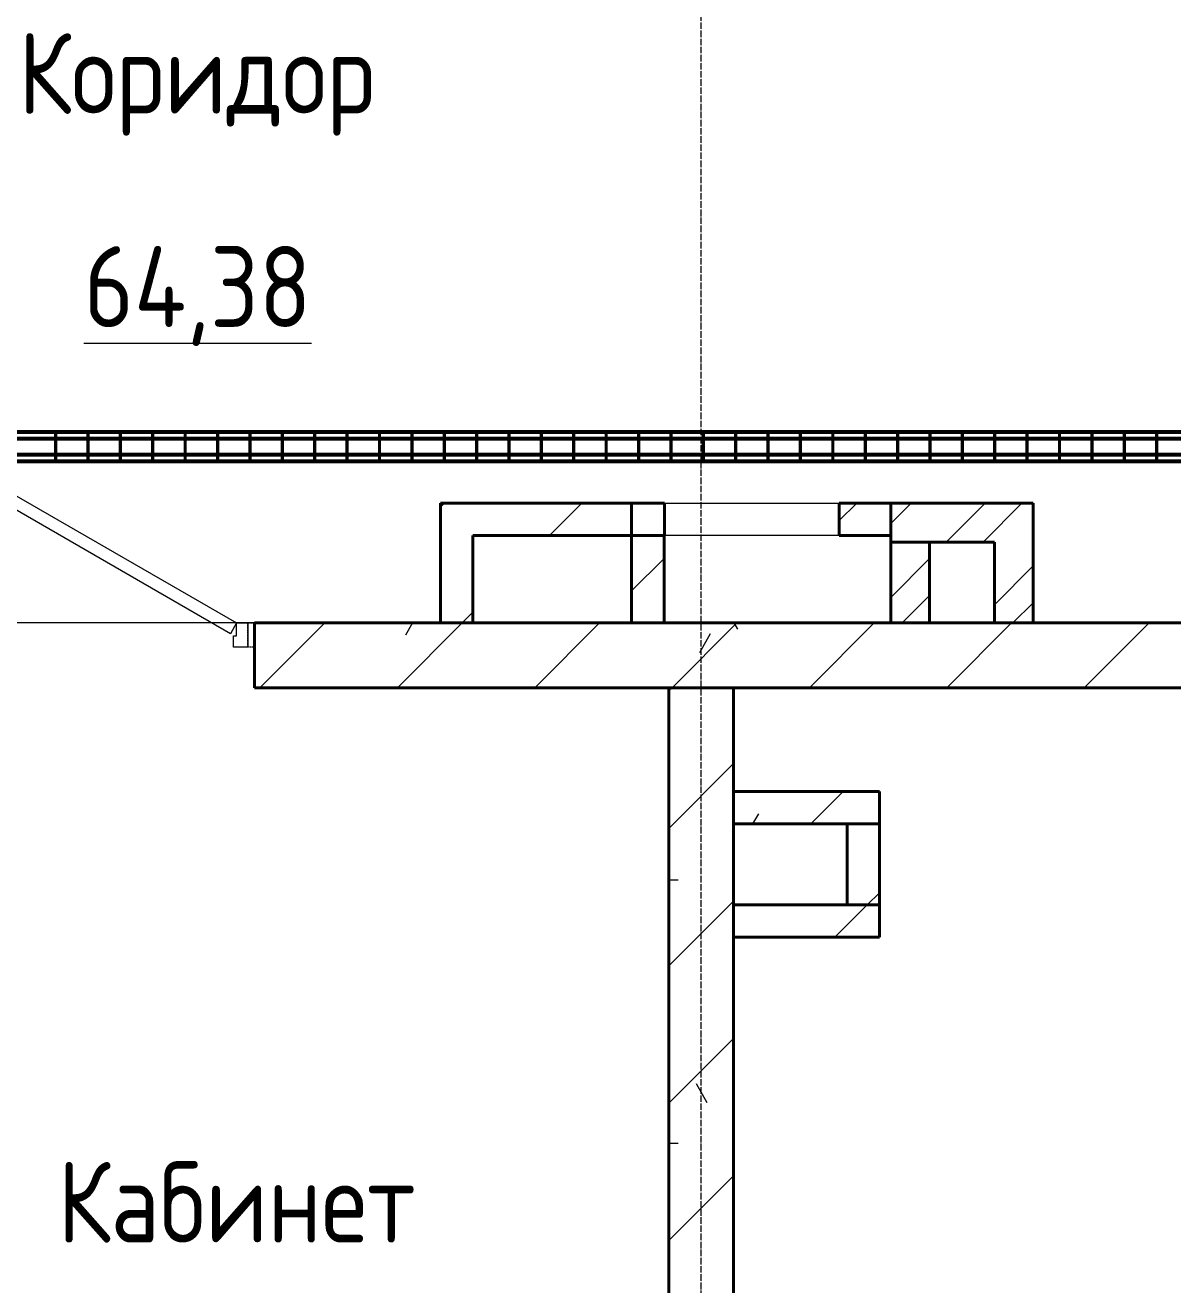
# Model space of a CAD drawing. Header units: millimetres. Extents: x 0 to 351840, y -132678 to 32417.
# Drawn here: x 317888 to 321433, y -113009 to -109120 of the extents above; entities that cross this region are included whole.
import ezdxf

# ---------------------------------------------------------------- set-up
doc = ezdxf.new("R2010")
doc.units = ezdxf.units.MM
doc.linetypes.add('BI_линия_сетки', pattern=[25, 20, -2.5, 0, -2.5])
doc.linetypes.add('BI_невидимые', pattern=[5, 3, -2])
for name, color, linetype, lineweight in [('Двери', 7, 'Continuous', 18), ('Марки помещений', 7, 'Continuous', 20), ('Оси', 7, 'Continuous', 9), ('Перекрытие', 7, 'Continuous', 18), ('Стены внутренние', 7, 'Continuous', 18), ('Стены несущие', 7, 'Continuous', 18)]:
    doc.layers.add(name, color=color, linetype=linetype, lineweight=lineweight)
doc.styles.add('GOST Common_1', font='GOST Common.ttf', dxfattribs={"width": 0.9, "height": 250})
pattern_1 = [(0, (2e-10, 1e-10), (1625.6, 406.4), [67.056, -1152.144, 67.056, -1152.144, -6502.4]), (0, (2e-10, 1e-10), (1625.6, 406.4), [-2438.4, 67.056, -2371.344, 67.056, -1152.144, -2844.8]), (0, (2e-10, 1e-10), (1625.6, 406.4), [-6096, 67.056, -745.744, 67.056, -1964.944]), (120, (609.6, 203.2), (-1164.7527, 1204.611), [67.056, -1152.144, 67.056, -1152.144, -6502.4]), (120, (609.6, 203.2), (-1164.7527, 1204.611), [-2438.4, 67.056, -2371.344, 67.056, -1152.144, -2844.8]), (120, (609.6, 203.2), (-1164.7527, 1204.611), [-6096, 67.056, -745.744, 67.056, -1964.944]), (240, (812.8, 1016), (-460.8473, -1611.011), [67.056, -1152.144, 67.056, -1152.144, -6502.4]), (240, (812.8, 1016), (-460.8473, -1611.011), [-2438.4, 67.056, -2371.344, 67.056, -1152.144, -2844.8]), (240, (812.8, 1016), (-460.8473, -1611.011), [-6096, 67.056, -745.744, 67.056, -1964.944])]
pattern_2 = [(45, (2e-10, 1e-10), (-212.132, 212.132), [])]
pattern_3 = [(45, (2e-10, 1e-10), (-171.074, 171.074), []), (45, (114.05, 1e-10), (-171.074, 171.074), [])]

# ---------------------------------------------------------------- blocks, each defined once
blk = doc.blocks.new('*U52')
at = {"color": 0, "linetype": 'ByBlock', "lineweight": -2}
for p, q in [((24340.8, 47.5), (187, 47.5)), ((287.3, 42.5), (24340.8, 42.5)), ((11687.3, 42.5), (11687.3, 41.5)), ((11687.3, 41.5), (11687.3, 40)), ((11687.3, 40), (11687.3, 37.5)), ((11692.3, 41.5), (11692.3, 42.5)), ((11692.3, 40), (11692.3, 41.5)), ((11692.3, 37.5), (11692.3, 40)), ((11787.3, 42.5), (11787.3, 41.5)), ((11787.3, 41.5), (11787.3, 40)), ((11787.3, 40), (11787.3, 37.5)), ((11792.3, 41.5), (11792.3, 42.5)), ((11792.3, 40), (11792.3, 41.5)), ((11792.3, 37.5), (11792.3, 40)), ((11887.3, 42.5), (11887.3, 41.5)), ((11887.3, 41.5), (11887.3, 40)), ((11887.3, 40), (11887.3, 37.5)), ((11892.3, 41.5), (11892.3, 42.5)), ((11892.3, 40), (11892.3, 41.5)), ((11892.3, 37.5), (11892.3, 40)), ((11987.3, 42.5), (11987.3, 41.5)), ((11987.3, 41.5), (11987.3, 40)), ((11987.3, 40), (11987.3, 37.5)), ((11992.3, 41.5), (11992.3, 42.5)), ((11992.3, 40), (11992.3, 41.5)), ((11992.3, 37.5), (11992.3, 40)), ((12087.3, 42.5), (12087.3, 41.5)), ((12087.3, 41.5), (12087.3, 40)), ((12087.3, 40), (12087.3, 37.5)), ((12092.3, 41.5), (12092.3, 42.5)), ((12092.3, 40), (12092.3, 41.5)), ((12092.3, 37.5), (12092.3, 40)), ((12187.3, 42.5), (12187.3, 41.5)), ((12187.3, 41.5), (12187.3, 40)), ((12187.3, 40), (12187.3, 37.5)), ((12192.3, 41.5), (12192.3, 42.5)), ((12192.3, 40), (12192.3, 41.5)), ((12192.3, 37.5), (12192.3, 40)), ((12287.3, 42.5), (12287.3, 41.5)), ((12287.3, 41.5), (12287.3, 40)), ((12287.3, 40), (12287.3, 37.5)), ((12292.3, 41.5), (12292.3, 42.5)), ((12292.3, 40), (12292.3, 41.5)), ((12292.3, 37.5), (12292.3, 40)), ((12387.3, 42.5), (12387.3, 41.5)), ((12387.3, 41.5), (12387.3, 40)), ((12387.3, 40), (12387.3, 37.5)), ((12392.3, 41.5), (12392.3, 42.5)), ((12392.3, 40), (12392.3, 41.5)), ((12392.3, 37.5), (12392.3, 40)), ((12487.3, 42.5), (12487.3, 41.5)), ((12487.3, 41.5), (12487.3, 40)), ((12487.3, 40), (12487.3, 37.5)), ((12492.3, 41.5), (12492.3, 42.5)), ((12492.3, 40), (12492.3, 41.5)), ((12492.3, 37.5), (12492.3, 40)), ((12587.3, 42.5), (12587.3, 41.5)), ((12587.3, 41.5), (12587.3, 40)), ((12587.3, 40), (12587.3, 37.5)), ((12592.3, 41.5), (12592.3, 42.5)), ((12592.3, 40), (12592.3, 41.5)), ((12592.3, 37.5), (12592.3, 40)), ((12687.3, 42.5), (12687.3, 41.5)), ((12687.3, 41.5), (12687.3, 40)), ((12687.3, 40), (12687.3, 37.5)), ((12692.3, 41.5), (12692.3, 42.5)), ((12692.3, 40), (12692.3, 41.5)), ((12692.3, 37.5), (12692.3, 40)), ((12787.3, 42.5), (12787.3, 41.5)), ((12787.3, 41.5), (12787.3, 40)), ((12787.3, 40), (12787.3, 37.5)), ((12792.3, 41.5), (12792.3, 42.5)), ((12792.3, 40), (12792.3, 41.5)), ((12792.3, 37.5), (12792.3, 40)), ((12887.3, 42.5), (12887.3, 41.5)), ((12887.3, 41.5), (12887.3, 40)), ((12887.3, 40), (12887.3, 37.5)), ((12892.3, 41.5), (12892.3, 42.5)), ((12892.3, 40), (12892.3, 41.5)), ((12892.3, 37.5), (12892.3, 40)), ((12987.3, 42.5), (12987.3, 41.5)), ((12987.3, 41.5), (12987.3, 40)), ((12987.3, 40), (12987.3, 37.5)), ((12992.3, 41.5), (12992.3, 42.5)), ((12992.3, 40), (12992.3, 41.5)), ((12992.3, 37.5), (12992.3, 40)), ((13087.3, 42.5), (13087.3, 41.5)), ((13087.3, 41.5), (13087.3, 40)), ((13087.3, 40), (13087.3, 37.5)), ((13092.3, 41.5), (13092.3, 42.5)), ((13092.3, 40), (13092.3, 41.5)), ((13092.3, 37.5), (13092.3, 40)), ((13187.3, 42.5), (13187.3, 41.5)), ((13187.3, 41.5), (13187.3, 40)), ((13187.3, 40), (13187.3, 37.5)), ((13192.3, 41.5), (13192.3, 42.5)), ((13192.3, 40), (13192.3, 41.5)), ((13192.3, 37.5), (13192.3, 40)), ((13287.3, 42.5), (13287.3, 41.5)), ((13287.3, 41.5), (13287.3, 40)), ((13287.3, 40), (13287.3, 37.5)), ((13292.3, 41.5), (13292.3, 42.5)), ((13292.3, 40), (13292.3, 41.5)), ((13292.3, 37.5), (13292.3, 40)), ((13387.3, 42.5), (13387.3, 41.5)), ((13387.3, 41.5), (13387.3, 40)), ((13387.3, 40), (13387.3, 37.5)), ((13392.3, 41.5), (13392.3, 42.5)), ((13392.3, 40), (13392.3, 41.5)), ((13392.3, 37.5), (13392.3, 40)), ((13487.3, 42.5), (13487.3, 41.5)), ((13487.3, 41.5), (13487.3, 40)), ((13487.3, 40), (13487.3, 37.5)), ((13492.3, 41.5), (13492.3, 42.5)), ((13492.3, 40), (13492.3, 41.5)), ((13492.3, 37.5), (13492.3, 40)), ((13587.3, 42.5), (13587.3, 41.5)), ((13587.3, 41.5), (13587.3, 40)), ((13587.3, 40), (13587.3, 37.5)), ((13592.3, 41.5), (13592.3, 42.5)), ((13592.3, 40), (13592.3, 41.5)), ((13592.3, 37.5), (13592.3, 40)), ((13687.3, 42.5), (13687.3, 41.5)), ((13687.3, 41.5), (13687.3, 40)), ((13687.3, 40), (13687.3, 37.5)), ((13692.3, 41.5), (13692.3, 42.5)), ((13692.3, 40), (13692.3, 41.5)), ((13692.3, 37.5), (13692.3, 40)), ((13787.3, 42.5), (13787.3, 41.5)), ((13787.3, 41.5), (13787.3, 40)), ((13787.3, 40), (13787.3, 37.5)), ((13792.3, 41.5), (13792.3, 42.5)), ((13792.3, 40), (13792.3, 41.5)), ((13792.3, 37.5), (13792.3, 40)), ((13887.3, 42.5), (13887.3, 41.5)), ((13887.3, 41.5), (13887.3, 40)), ((13887.3, 40), (13887.3, 37.5)), ((13892.3, 41.5), (13892.3, 42.5)), ((13892.3, 40), (13892.3, 41.5)), ((13892.3, 37.5), (13892.3, 40)), ((13987.3, 42.5), (13987.3, 41.5)), ((13987.3, 41.5), (13987.3, 40)), ((13987.3, 40), (13987.3, 37.5)), ((13992.3, 41.5), (13992.3, 42.5)), ((13992.3, 40), (13992.3, 41.5)), ((13992.3, 37.5), (13992.3, 40)), ((14087.3, 42.5), (14087.3, 41.5)), ((14087.3, 41.5), (14087.3, 40)), ((14087.3, 40), (14087.3, 37.5)), ((14092.3, 41.5), (14092.3, 42.5)), ((14092.3, 40), (14092.3, 41.5)), ((14092.3, 37.5), (14092.3, 40)), ((14187.3, 42.5), (14187.3, 41.5)), ((14187.3, 41.5), (14187.3, 40)), ((14187.3, 40), (14187.3, 37.5)), ((14192.3, 41.5), (14192.3, 42.5)), ((14192.3, 40), (14192.3, 41.5)), ((14192.3, 37.5), (14192.3, 40)), ((14287.3, 42.5), (14287.3, 41.5)), ((14287.3, 41.5), (14287.3, 40)), ((14287.3, 40), (14287.3, 37.5)), ((14292.3, 41.5), (14292.3, 42.5)), ((14292.3, 40), (14292.3, 41.5)), ((14292.3, 37.5), (14292.3, 40)), ((14387.3, 42.5), (14387.3, 41.5)), ((14387.3, 41.5), (14387.3, 40)), ((14387.3, 40), (14387.3, 37.5)), ((14392.3, 41.5), (14392.3, 42.5)), ((14392.3, 40), (14392.3, 41.5)), ((14392.3, 37.5), (14392.3, 40)), ((14487.3, 42.5), (14487.3, 41.5)), ((14487.3, 41.5), (14487.3, 40)), ((14487.3, 40), (14487.3, 37.5)), ((14492.3, 41.5), (14492.3, 42.5)), ((14492.3, 40), (14492.3, 41.5)), ((14492.3, 37.5), (14492.3, 40)), ((14587.3, 42.5), (14587.3, 41.5)), ((14587.3, 41.5), (14587.3, 40)), ((14587.3, 40), (14587.3, 37.5)), ((14592.3, 41.5), (14592.3, 42.5)), ((14592.3, 40), (14592.3, 41.5)), ((14592.3, 37.5), (14592.3, 40)), ((14687.3, 42.5), (14687.3, 41.5)), ((14687.3, 41.5), (14687.3, 40)), ((14687.3, 40), (14687.3, 37.5)), ((14692.3, 41.5), (14692.3, 42.5)), ((14692.3, 40), (14692.3, 41.5)), ((14692.3, 37.5), (14692.3, 40)), ((14787.3, 42.5), (14787.3, 41.5)), ((14787.3, 41.5), (14787.3, 40)), ((14787.3, 40), (14787.3, 37.5)), ((14792.3, 41.5), (14792.3, 42.5)), ((14792.3, 40), (14792.3, 41.5)), ((14792.3, 37.5), (14792.3, 40)), ((14887.3, 42.5), (14887.3, 41.5)), ((14887.3, 41.5), (14887.3, 40)), ((14887.3, 40), (14887.3, 37.5)), ((14892.3, 41.5), (14892.3, 42.5)), ((14892.3, 40), (14892.3, 41.5)), ((14892.3, 37.5), (14892.3, 40)), ((14987.3, 42.5), (14987.3, 41.5)), ((14987.3, 41.5), (14987.3, 40)), ((14987.3, 40), (14987.3, 37.5)), ((14992.3, 41.5), (14992.3, 42.5)), ((14992.3, 40), (14992.3, 41.5)), ((14992.3, 37.5), (14992.3, 40)), ((15087.3, 42.5), (15087.3, 41.5)), ((15087.3, 41.5), (15087.3, 40)), ((15087.3, 40), (15087.3, 37.5)), ((15092.3, 41.5), (15092.3, 42.5)), ((15092.3, 40), (15092.3, 41.5)), ((15092.3, 37.5), (15092.3, 40)), ((24340.8, 27.5), (292.3, 27.5)), ((292.3, 22.5), (24340.8, 22.5)), ((11687.3, 37.5), (11687.3, -37.5)), ((11692.3, -37.5), (11692.3, 37.5)), ((11787.3, 37.5), (11787.3, -37.5)), ((11792.3, -37.5), (11792.3, 37.5)), ((11887.3, 37.5), (11887.3, -37.5)), ((11892.3, -37.5), (11892.3, 37.5)), ((11987.3, 37.5), (11987.3, -37.5)), ((11992.3, -37.5), (11992.3, 37.5)), ((12087.3, 37.5), (12087.3, -37.5)), ((12092.3, -37.5), (12092.3, 37.5)), ((12187.3, 37.5), (12187.3, -37.5)), ((12192.3, -37.5), (12192.3, 37.5)), ((12287.3, 37.5), (12287.3, -37.5)), ((12292.3, -37.5), (12292.3, 37.5)), ((12387.3, 37.5), (12387.3, -37.5)), ((12392.3, -37.5), (12392.3, 37.5)), ((12487.3, 37.5), (12487.3, -37.5)), ((12492.3, -37.5), (12492.3, 37.5)), ((12587.3, 37.5), (12587.3, -37.5)), ((12592.3, -37.5), (12592.3, 37.5)), ((12687.3, 37.5), (12687.3, -37.5)), ((12692.3, -37.5), (12692.3, 37.5)), ((12787.3, 37.5), (12787.3, -37.5)), ((12792.3, -37.5), (12792.3, 37.5)), ((12887.3, 37.5), (12887.3, -37.5)), ((12892.3, -37.5), (12892.3, 37.5)), ((12987.3, 37.5), (12987.3, -37.5)), ((12992.3, -37.5), (12992.3, 37.5)), ((13087.3, 37.5), (13087.3, -37.5)), ((13092.3, -37.5), (13092.3, 37.5)), ((13187.3, 37.5), (13187.3, -37.5)), ((13192.3, -37.5), (13192.3, 37.5)), ((13287.3, 37.5), (13287.3, -37.5)), ((13292.3, -37.5), (13292.3, 37.5)), ((13387.3, 37.5), (13387.3, -37.5)), ((13392.3, -37.5), (13392.3, 37.5)), ((13487.3, 37.5), (13487.3, -37.5)), ((13492.3, -37.5), (13492.3, 37.5)), ((13587.3, 37.5), (13587.3, -37.5)), ((13592.3, -37.5), (13592.3, 37.5)), ((13687.3, 37.5), (13687.3, -37.5)), ((13692.3, -37.5), (13692.3, 37.5)), ((13787.3, 37.5), (13787.3, -37.5)), ((13792.3, -37.5), (13792.3, 37.5)), ((13887.3, 37.5), (13887.3, -37.5)), ((13892.3, -37.5), (13892.3, 37.5)), ((13987.3, 37.5), (13987.3, -37.5)), ((13992.3, -37.5), (13992.3, 37.5)), ((14087.3, 37.5), (14087.3, -37.5)), ((14092.3, -37.5), (14092.3, 37.5)), ((14187.3, 37.5), (14187.3, -37.5)), ((14192.3, -37.5), (14192.3, 37.5)), ((14287.3, 37.5), (14287.3, -37.5)), ((14292.3, -37.5), (14292.3, 37.5)), ((14387.3, 37.5), (14387.3, -37.5)), ((14392.3, -37.5), (14392.3, 37.5)), ((14487.3, 37.5), (14487.3, -37.5)), ((14492.3, -37.5), (14492.3, 37.5)), ((14587.3, 37.5), (14587.3, -37.5)), ((14592.3, -37.5), (14592.3, 37.5)), ((14687.3, 37.5), (14687.3, -37.5)), ((14692.3, -37.5), (14692.3, 37.5)), ((14787.3, 37.5), (14787.3, -37.5)), ((14792.3, -37.5), (14792.3, 37.5)), ((14887.3, 37.5), (14887.3, -37.5)), ((14892.3, -37.5), (14892.3, 37.5)), ((14987.3, 37.5), (14987.3, -37.5)), ((14992.3, -37.5), (14992.3, 37.5)), ((15087.3, 37.5), (15087.3, -37.5)), ((15092.3, -37.5), (15092.3, 37.5)), ((24340.8, -22.5), (292.3, -22.5)), ((292.3, -27.5), (24340.8, -27.5)), ((11687.3, -37.5), (11687.3, -40)), ((11692.3, -40), (11692.3, -37.5)), ((11787.3, -37.5), (11787.3, -40)), ((11792.3, -40), (11792.3, -37.5)), ((11887.3, -37.5), (11887.3, -40)), ((11892.3, -40), (11892.3, -37.5)), ((11987.3, -37.5), (11987.3, -40)), ((11992.3, -40), (11992.3, -37.5)), ((12087.3, -37.5), (12087.3, -40)), ((12092.3, -40), (12092.3, -37.5)), ((12187.3, -37.5), (12187.3, -40)), ((12192.3, -40), (12192.3, -37.5)), ((12287.3, -37.5), (12287.3, -40)), ((12292.3, -40), (12292.3, -37.5)), ((12387.3, -37.5), (12387.3, -40)), ((12392.3, -40), (12392.3, -37.5)), ((12487.3, -37.5), (12487.3, -40)), ((12492.3, -40), (12492.3, -37.5)), ((12587.3, -37.5), (12587.3, -40)), ((12592.3, -40), (12592.3, -37.5)), ((12687.3, -37.5), (12687.3, -40)), ((12692.3, -40), (12692.3, -37.5)), ((12787.3, -37.5), (12787.3, -40)), ((12792.3, -40), (12792.3, -37.5)), ((12887.3, -37.5), (12887.3, -40)), ((12892.3, -40), (12892.3, -37.5)), ((12987.3, -37.5), (12987.3, -40)), ((12992.3, -40), (12992.3, -37.5)), ((13087.3, -37.5), (13087.3, -40)), ((13092.3, -40), (13092.3, -37.5)), ((13187.3, -37.5), (13187.3, -40)), ((13192.3, -40), (13192.3, -37.5)), ((13287.3, -37.5), (13287.3, -40)), ((13292.3, -40), (13292.3, -37.5)), ((13387.3, -37.5), (13387.3, -40)), ((13392.3, -40), (13392.3, -37.5)), ((13487.3, -37.5), (13487.3, -40)), ((13492.3, -40), (13492.3, -37.5)), ((13587.3, -37.5), (13587.3, -40)), ((13592.3, -40), (13592.3, -37.5)), ((13687.3, -37.5), (13687.3, -40)), ((13692.3, -40), (13692.3, -37.5)), ((13787.3, -37.5), (13787.3, -40)), ((13792.3, -40), (13792.3, -37.5)), ((13887.3, -37.5), (13887.3, -40)), ((13892.3, -40), (13892.3, -37.5)), ((13987.3, -37.5), (13987.3, -40)), ((13992.3, -40), (13992.3, -37.5)), ((14087.3, -37.5), (14087.3, -40)), ((14092.3, -40), (14092.3, -37.5)), ((14187.3, -37.5), (14187.3, -40)), ((14192.3, -40), (14192.3, -37.5)), ((14287.3, -37.5), (14287.3, -40)), ((14292.3, -40), (14292.3, -37.5)), ((14387.3, -37.5), (14387.3, -40)), ((14392.3, -40), (14392.3, -37.5)), ((14487.3, -37.5), (14487.3, -40)), ((14492.3, -40), (14492.3, -37.5)), ((14587.3, -37.5), (14587.3, -40)), ((14592.3, -40), (14592.3, -37.5)), ((14687.3, -37.5), (14687.3, -40)), ((14692.3, -40), (14692.3, -37.5)), ((14787.3, -37.5), (14787.3, -40)), ((14792.3, -40), (14792.3, -37.5)), ((14887.3, -37.5), (14887.3, -40)), ((14892.3, -40), (14892.3, -37.5)), ((14987.3, -37.5), (14987.3, -40)), ((14992.3, -40), (14992.3, -37.5)), ((15087.3, -37.5), (15087.3, -40)), ((15092.3, -40), (15092.3, -37.5)), ((187, -47.5), (24340.8, -47.5)), ((24340.8, -42.5), (287.3, -42.5)), ((11687.3, -40), (11687.3, -41.5)), ((11687.3, -41.5), (11687.3, -42.5)), ((11692.3, -41.5), (11692.3, -40)), ((11692.3, -42.5), (11692.3, -41.5)), ((11787.3, -40), (11787.3, -41.5)), ((11787.3, -41.5), (11787.3, -42.5)), ((11792.3, -41.5), (11792.3, -40)), ((11792.3, -42.5), (11792.3, -41.5)), ((11887.3, -40), (11887.3, -41.5)), ((11887.3, -41.5), (11887.3, -42.5)), ((11892.3, -41.5), (11892.3, -40)), ((11892.3, -42.5), (11892.3, -41.5)), ((11987.3, -40), (11987.3, -41.5)), ((11987.3, -41.5), (11987.3, -42.5)), ((11992.3, -41.5), (11992.3, -40)), ((11992.3, -42.5), (11992.3, -41.5)), ((12087.3, -40), (12087.3, -41.5)), ((12087.3, -41.5), (12087.3, -42.5)), ((12092.3, -41.5), (12092.3, -40)), ((12092.3, -42.5), (12092.3, -41.5)), ((12187.3, -40), (12187.3, -41.5)), ((12187.3, -41.5), (12187.3, -42.5)), ((12192.3, -41.5), (12192.3, -40)), ((12192.3, -42.5), (12192.3, -41.5)), ((12287.3, -40), (12287.3, -41.5)), ((12287.3, -41.5), (12287.3, -42.5)), ((12292.3, -41.5), (12292.3, -40)), ((12292.3, -42.5), (12292.3, -41.5)), ((12387.3, -40), (12387.3, -41.5)), ((12387.3, -41.5), (12387.3, -42.5)), ((12392.3, -41.5), (12392.3, -40)), ((12392.3, -42.5), (12392.3, -41.5)), ((12487.3, -40), (12487.3, -41.5)), ((12487.3, -41.5), (12487.3, -42.5)), ((12492.3, -41.5), (12492.3, -40)), ((12492.3, -42.5), (12492.3, -41.5)), ((12587.3, -40), (12587.3, -41.5)), ((12587.3, -41.5), (12587.3, -42.5)), ((12592.3, -41.5), (12592.3, -40)), ((12592.3, -42.5), (12592.3, -41.5)), ((12687.3, -40), (12687.3, -41.5)), ((12687.3, -41.5), (12687.3, -42.5)), ((12692.3, -41.5), (12692.3, -40)), ((12692.3, -42.5), (12692.3, -41.5)), ((12787.3, -40), (12787.3, -41.5)), ((12787.3, -41.5), (12787.3, -42.5)), ((12792.3, -41.5), (12792.3, -40)), ((12792.3, -42.5), (12792.3, -41.5)), ((12887.3, -40), (12887.3, -41.5)), ((12887.3, -41.5), (12887.3, -42.5)), ((12892.3, -41.5), (12892.3, -40)), ((12892.3, -42.5), (12892.3, -41.5)), ((12987.3, -40), (12987.3, -41.5)), ((12987.3, -41.5), (12987.3, -42.5)), ((12992.3, -41.5), (12992.3, -40)), ((12992.3, -42.5), (12992.3, -41.5)), ((13087.3, -40), (13087.3, -41.5)), ((13087.3, -41.5), (13087.3, -42.5)), ((13092.3, -41.5), (13092.3, -40)), ((13092.3, -42.5), (13092.3, -41.5)), ((13187.3, -40), (13187.3, -41.5)), ((13187.3, -41.5), (13187.3, -42.5)), ((13192.3, -41.5), (13192.3, -40)), ((13192.3, -42.5), (13192.3, -41.5)), ((13287.3, -40), (13287.3, -41.5)), ((13287.3, -41.5), (13287.3, -42.5)), ((13292.3, -41.5), (13292.3, -40)), ((13292.3, -42.5), (13292.3, -41.5)), ((13387.3, -40), (13387.3, -41.5)), ((13387.3, -41.5), (13387.3, -42.5)), ((13392.3, -41.5), (13392.3, -40)), ((13392.3, -42.5), (13392.3, -41.5)), ((13487.3, -40), (13487.3, -41.5)), ((13487.3, -41.5), (13487.3, -42.5)), ((13492.3, -41.5), (13492.3, -40)), ((13492.3, -42.5), (13492.3, -41.5)), ((13587.3, -40), (13587.3, -41.5)), ((13587.3, -41.5), (13587.3, -42.5)), ((13592.3, -41.5), (13592.3, -40)), ((13592.3, -42.5), (13592.3, -41.5)), ((13687.3, -40), (13687.3, -41.5)), ((13687.3, -41.5), (13687.3, -42.5)), ((13692.3, -41.5), (13692.3, -40)), ((13692.3, -42.5), (13692.3, -41.5)), ((13787.3, -40), (13787.3, -41.5)), ((13787.3, -41.5), (13787.3, -42.5)), ((13792.3, -41.5), (13792.3, -40)), ((13792.3, -42.5), (13792.3, -41.5)), ((13887.3, -40), (13887.3, -41.5)), ((13887.3, -41.5), (13887.3, -42.5)), ((13892.3, -41.5), (13892.3, -40)), ((13892.3, -42.5), (13892.3, -41.5)), ((13987.3, -40), (13987.3, -41.5)), ((13987.3, -41.5), (13987.3, -42.5)), ((13992.3, -41.5), (13992.3, -40)), ((13992.3, -42.5), (13992.3, -41.5)), ((14087.3, -40), (14087.3, -41.5)), ((14087.3, -41.5), (14087.3, -42.5)), ((14092.3, -41.5), (14092.3, -40)), ((14092.3, -42.5), (14092.3, -41.5)), ((14187.3, -40), (14187.3, -41.5)), ((14187.3, -41.5), (14187.3, -42.5)), ((14192.3, -41.5), (14192.3, -40)), ((14192.3, -42.5), (14192.3, -41.5)), ((14287.3, -40), (14287.3, -41.5)), ((14287.3, -41.5), (14287.3, -42.5)), ((14292.3, -41.5), (14292.3, -40)), ((14292.3, -42.5), (14292.3, -41.5)), ((14387.3, -40), (14387.3, -41.5)), ((14387.3, -41.5), (14387.3, -42.5)), ((14392.3, -41.5), (14392.3, -40)), ((14392.3, -42.5), (14392.3, -41.5)), ((14487.3, -40), (14487.3, -41.5)), ((14487.3, -41.5), (14487.3, -42.5)), ((14492.3, -41.5), (14492.3, -40)), ((14492.3, -42.5), (14492.3, -41.5)), ((14587.3, -40), (14587.3, -41.5)), ((14587.3, -41.5), (14587.3, -42.5)), ((14592.3, -41.5), (14592.3, -40)), ((14592.3, -42.5), (14592.3, -41.5)), ((14687.3, -40), (14687.3, -41.5)), ((14687.3, -41.5), (14687.3, -42.5)), ((14692.3, -41.5), (14692.3, -40)), ((14692.3, -42.5), (14692.3, -41.5)), ((14787.3, -40), (14787.3, -41.5)), ((14787.3, -41.5), (14787.3, -42.5)), ((14792.3, -41.5), (14792.3, -40)), ((14792.3, -42.5), (14792.3, -41.5)), ((14887.3, -40), (14887.3, -41.5)), ((14887.3, -41.5), (14887.3, -42.5)), ((14892.3, -41.5), (14892.3, -40)), ((14892.3, -42.5), (14892.3, -41.5)), ((14987.3, -40), (14987.3, -41.5)), ((14987.3, -41.5), (14987.3, -42.5)), ((14992.3, -41.5), (14992.3, -40)), ((14992.3, -42.5), (14992.3, -41.5)), ((15087.3, -40), (15087.3, -41.5)), ((15087.3, -41.5), (15087.3, -42.5)), ((15092.3, -41.5), (15092.3, -40)), ((15092.3, -42.5), (15092.3, -41.5))]:
    blk.add_line(p, q, dxfattribs=at)
for centre, start, end in [((11689.8, 40), 180, 0), ((11789.8, 40), 180, 0), ((11889.8, 40), 180, 0), ((11989.8, 40), 180, 0), ((12089.8, 40), 180, 0), ((12189.8, 40), 180, 0), ((12289.8, 40), 180, 0), ((12389.8, 40), 180, 0), ((12489.8, 40), 180, 0), ((12589.8, 40), 180, 0), ((12689.8, 40), 180, 0), ((12789.8, 40), 180, 0), ((12889.8, 40), 180, 0), ((12989.8, 40), 180, 0), ((13089.8, 40), 180, 0), ((13189.8, 40), 180, 0), ((13289.8, 40), 180, 0), ((13389.8, 40), 180, 0), ((13489.8, 40), 180, 0), ((13589.8, 40), 180, 0), ((13689.8, 40), 180, 0), ((13789.8, 40), 180, 0), ((13889.8, 40), 180, 0), ((13989.8, 40), 180, 0), ((14089.8, 40), 180, 0), ((14189.8, 40), 180, 0), ((14289.8, 40), 180, 0), ((14389.8, 40), 180, 0), ((14489.8, 40), 180, 0), ((14589.8, 40), 180, 0), ((14689.8, 40), 180, 0), ((14789.8, 40), 180, 0), ((14889.8, 40), 180, 0), ((14989.8, 40), 180, 0), ((15089.8, 40), 180, 0), ((11689.8, -40), 0, 180), ((11789.8, -40), 0, 180), ((11889.8, -40), 0, 180), ((11989.8, -40), 0, 180), ((12089.8, -40), 0, 180), ((12189.8, -40), 0, 180), ((12289.8, -40), 0, 180), ((12389.8, -40), 0, 180), ((12489.8, -40), 0, 180), ((12589.8, -40), 0, 180), ((12689.8, -40), 0, 180), ((12789.8, -40), 0, 180), ((12889.8, -40), 0, 180), ((12989.8, -40), 0, 180), ((13089.8, -40), 0, 180), ((13189.8, -40), 0, 180), ((13289.8, -40), 0, 180), ((13389.8, -40), 0, 180), ((13489.8, -40), 0, 180), ((13589.8, -40), 0, 180), ((13689.8, -40), 0, 180), ((13789.8, -40), 0, 180), ((13889.8, -40), 0, 180), ((13989.8, -40), 0, 180), ((14089.8, -40), 0, 180), ((14189.8, -40), 0, 180), ((14289.8, -40), 0, 180), ((14389.8, -40), 0, 180), ((14489.8, -40), 0, 180), ((14589.8, -40), 0, 180), ((14689.8, -40), 0, 180), ((14789.8, -40), 0, 180), ((14889.8, -40), 0, 180), ((14989.8, -40), 0, 180), ((15089.8, -40), 0, 180)]:
    blk.add_arc(centre, 2.5, start, end, dxfattribs=at)
blk = doc.blocks.new('_Двери_Металлические_Однопольная_Техническая_1_3_4_8 - _дверь_ДМВ_2200-910_Л Д-7_-6525029-02 Этаж__3_300___Отделочный_')
at = {"layer": 'Двери', "color": 9, "lineweight": 9}
for p, q in [((-187, 466.7), (-167.8, 500)), ((-167.8, 500), (525, 100)), ((505.8, 66.7), (-187, 466.7)), ((-275, 100), (-310, 100)), ((-310, 100), (-310, 25)), ((-275, 60), (-275, 100)), ((525, 100), (505.8, 66.7)), ((525, 100), (560, 100)), ((525, 60), (525, 100)), ((560, 100), (560, 25)), ((-265, 60), (-275, 60)), ((-265, 25), (-265, 60)), ((515, 60), (525, 60)), ((515, 25), (515, 60)), ((-310, 25), (-265, 25)), ((560, 25), (515, 25))]:
    blk.add_line(p, q, dxfattribs=at)
at = {"layer": 'Двери', "color": 9, "linetype": 'BI_невидимые', "lineweight": 9}
for p, q in [((-330, 25), (-330, 100)), ((-330, 100), (-310, 100)), ((-330, 25), (-330, 100)), ((-330, 100), (-310, 100)), ((-310, 100), (-310, 25)), ((-310, 100), (-310, 25)), ((560, 25), (560, 100)), ((560, 100), (580, 100)), ((560, 25), (560, 100)), ((560, 100), (580, 100)), ((580, 100), (580, 25)), ((580, 100), (580, 25)), ((-310, 25), (-330, 25)), ((-310, 25), (-330, 25)), ((580, 25), (560, 25)), ((580, 25), (560, 25))]:
    blk.add_line(p, q, dxfattribs=at)
blk = doc.blocks.new('A$C6dd5c291')
at = {"layer": 'Стены внутренние', "lineweight": 9}
h = blk.add_hatch(dxfattribs=at)
h.set_pattern_fill('FP_34', color=9, style=0, pattern_type=2)
h.set_pattern_definition(pattern_2)
h.paths.add_polyline_path([(20695, 5400), (20695, 5770), (20595, 5770), (20595, 5400)])
h = blk.add_hatch(dxfattribs=at)
h.set_pattern_fill('FP_33', color=9, style=0, pattern_type=2)
h.set_pattern_definition(pattern_1)
h.paths.add_polyline_path([(21185, 5670), (21185, 5770), (20695, 5770), (20695, 5670)])
h = blk.add_hatch(dxfattribs=at)
h.set_pattern_fill('FP_34', color=9, style=0, pattern_type=2)
h.set_pattern_definition(pattern_2)
h.paths.add_polyline_path([(21185, 5670), (21185, 5770), (20695, 5770), (20695, 5670)])
h = blk.add_hatch(dxfattribs=at)
h.set_pattern_fill('FP_33', color=9, style=0, pattern_type=2)
h.set_pattern_definition(pattern_1)
h.paths.add_polyline_path([(21826.1, 5670), (21985, 5670), (21985, 5770), (21826.1, 5770)])
h.paths.add_polyline_path([(21286.1, 5670), (21286.1, 5770), (21185, 5770), (21185, 5670)])
h = blk.add_hatch(dxfattribs=at)
h.set_pattern_fill('FP_34', color=9, style=0, pattern_type=2)
h.set_pattern_definition(pattern_2)
h.paths.add_polyline_path([(21826.1, 5670), (21985, 5670), (21985, 5770), (21826.1, 5770)])
h.paths.add_polyline_path([(21286.1, 5670), (21286.1, 5770), (21185, 5770), (21185, 5670)])
h = blk.add_hatch(dxfattribs=at)
h.set_pattern_fill('FP_35', color=9, style=0, pattern_type=2)
h.set_pattern_definition(pattern_3)
h.paths.add_polyline_path([(22305, 5650), (22425, 5650), (22425, 5770), (21985, 5770), (21985, 5650), (22166.8, 5650)])
h = blk.add_hatch(dxfattribs=at)
h.set_pattern_fill('FP_34', color=9, style=0, pattern_type=2)
h.set_pattern_definition(pattern_2)
h.paths.add_polyline_path([(21285, 5400), (21285, 5670), (21185, 5670), (21185, 5400)])
h = blk.add_hatch(dxfattribs=at)
h.set_pattern_fill('FP_35', color=9, style=0, pattern_type=2)
h.set_pattern_definition(pattern_3)
h.paths.add_polyline_path([(22105, 5400), (22105, 5650), (21985, 5650), (21985, 5400)])
h = blk.add_hatch(dxfattribs=at)
h.set_pattern_fill('FP_35', color=9, style=0, pattern_type=2)
h.set_pattern_definition(pattern_3)
h.paths.add_polyline_path([(22425, 5400), (22425, 5650), (22305, 5650), (22305, 5400)])
h = blk.add_hatch(dxfattribs=at)
h.set_pattern_fill('FP_33', color=9, style=0, pattern_type=2)
h.set_pattern_definition(pattern_1)
h.paths.add_polyline_path([(33050, 5200), (33050, 5400), (26450, 5400), (26450.3, 5200), (32875.6, 5200)])
h.paths.add_polyline_path([(24940, 5200), (24940, 5400), (20020, 5400), (20020, 5200), (24844, 5200)])
h.paths.add_polyline_path([(19110, 5200), (19110, 5400), (18600, 5400), (18600, 5200)])
h = blk.add_hatch(dxfattribs=at)
h.set_pattern_fill('FP_34', color=9, style=0, pattern_type=2)
h.set_pattern_definition(pattern_2)
h.paths.add_polyline_path([(33050, 5200), (33050, 5400), (26450, 5400), (26450.3, 5200), (32875.6, 5200)])
h.paths.add_polyline_path([(24940, 5200), (24940, 5400), (20020, 5400), (20020, 5200), (24844, 5200)])
h.paths.add_polyline_path([(19110, 5200), (19110, 5400), (18600, 5400), (18600, 5200)])
h = blk.add_hatch(dxfattribs=at)
h.set_pattern_fill('FP_33', color=9, style=0, pattern_type=2)
h.set_pattern_definition(pattern_1)
h.paths.add_polyline_path([(21500, 200), (21500, 5200), (21300, 5200), (21300, 200)])
h = blk.add_hatch(dxfattribs=at)
h.set_pattern_fill('FP_34', color=9, style=0, pattern_type=2)
h.set_pattern_definition(pattern_2)
h.paths.add_polyline_path([(21500, 200), (21500, 5200), (21300, 5200), (21300, 200)])
h = blk.add_hatch(dxfattribs=at)
h.set_pattern_fill('FP_33', color=9, style=0, pattern_type=2)
h.set_pattern_definition(pattern_1)
h.paths.add_polyline_path([(21950, 4780), (21950, 4880), (21500, 4880), (21500, 4780)])
h = blk.add_hatch(dxfattribs=at)
h.set_pattern_fill('FP_34', color=9, style=0, pattern_type=2)
h.set_pattern_definition(pattern_2)
h.paths.add_polyline_path([(21950, 4780), (21950, 4880), (21500, 4880), (21500, 4780)])
h = blk.add_hatch(dxfattribs=at)
h.set_pattern_fill('FP_34', color=9, style=0, pattern_type=2)
h.set_pattern_definition(pattern_2)
h.paths.add_polyline_path([(21950, 4530), (21950, 4780), (21850, 4780), (21850, 4530)])
h = blk.add_hatch(dxfattribs=at)
h.set_pattern_fill('FP_34', color=9, style=0, pattern_type=2)
h.set_pattern_definition(pattern_2)
h.paths.add_polyline_path([(21950, 4430), (21950, 4530), (21500, 4530), (21500, 4430)])
at = {"layer": 'Оси', "color": 9, "linetype": 'BI_линия_сетки'}
blk.add_line((21400, -3558.5), (21400, 30190.3), dxfattribs=at)
at = {"layer": 'Перекрытие', "color": 9, "lineweight": 9}
blk.add_line((20020, 5400), (19110, 5400), dxfattribs=at)
at = {"layer": 'Стены внутренние', "color": 9}
for p, q in [((21286.1, 5770), (21826.1, 5770)), ((21826.1, 5670), (21286.1, 5670))]:
    blk.add_line(p, q, dxfattribs=at)
at = {"layer": 'Стены несущие', "color": 9, "lineweight": 40}
for p, q in [((20595, 5770), (20595, 5400)), ((21286.1, 5770), (20595, 5770)), ((21185, 5770), (21185, 5400)), ((21286.1, 5670), (21286.1, 5770)), ((22425, 5770), (21826.1, 5770)), ((21826.1, 5770), (21826.1, 5670)), ((21985, 5400), (21985, 5770)), ((22425, 5400), (22425, 5770)), ((20695, 5400), (20695, 5670)), ((20695, 5670), (21286.1, 5670)), ((21285, 5400), (21285, 5670)), ((21826.1, 5670), (21985, 5670)), ((21985, 5650), (22305, 5650)), ((22105, 5400), (22105, 5650)), ((22305, 5650), (22305, 5400)), ((24940, 5400), (20020, 5400)), ((20020, 5400), (20020, 5200)), ((20020, 5200), (24940, 5200)), ((21300, 5200), (21300, 200)), ((21500, 200), (21500, 5200)), ((21950, 4880), (21500, 4880)), ((21950, 4430), (21950, 4880)), ((21500, 4780), (21950, 4780)), ((21850, 4780), (21850, 4530)), ((21950, 4530), (21500, 4530)), ((21500, 4430), (21950, 4430))]:
    blk.add_line(p, q, dxfattribs=at)
at = {"layer": 'Двери', "color": 9}
blk.add_blockref('_Двери_Металлические_Однопольная_Техническая_1_3_4_8 - _дверь_ДМВ_2200-910_Л Д-7_-6525029-02 Этаж__3_300___Отделочный_', (19440, 5300), dxfattribs=at)
at = {"layer": 'Марки помещений', "color": 9, "lineweight": 9, "char_height": 250, "attachment_point": 1, "style": 'GOST Common_1'}
for s, insert, width in [('Коридор', (19290.3, 7222.6), 1385.316), ('\\L64,38', (19492.8, 6563.6), 894.683), ('Кабинет', (19411.6, 3737.2), 1457.468)]:
    blk.add_mtext(s, dxfattribs=dict(at, insert=insert, width=width))

msp = doc.modelspace()

# ---------------------------------------------------------------- block references
msp.add_blockref('A$C6dd5c291', (298576.4, -116365.9))
at = {"color": 1}
msp.add_blockref('*U52', (306292.8, -110421.3), dxfattribs=at)

doc.saveas('drawing.dxf')
